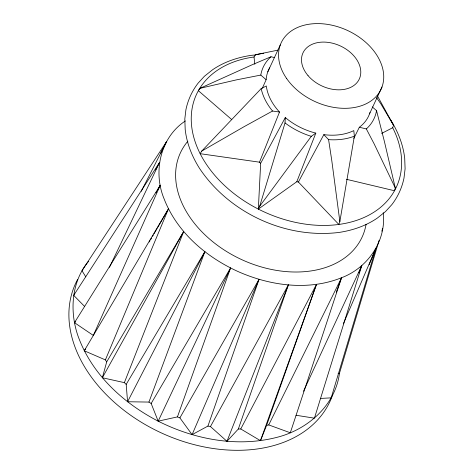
<?xml version="1.0" encoding="UTF-8"?>
<svg xmlns="http://www.w3.org/2000/svg" width="474" height="474" viewBox="0 0 474 474"><rect width="100%" height="100%" fill="white"/><g stroke="black" fill="none" stroke-linecap="round" stroke-linejoin="round"><path stroke-width="0.71" d="M258.342 209.099L260.659 163.281L285.301 117.546A55.079 39.087 24.9 0 0 315.82 133.117L296.801 181.72L258.342 209.099L259.669 206.285L285.028 122.938L285.301 117.546M185.352 120.965C160.259 137.419 152.853 171.884 164.081 198.802C177.033 232.367 206.35 257.264 238.541 271.768C270.541 285.828 308.42 291.012 341.553 277.728C367.587 267.982 386.606 240.869 383.229 212.708M377.458 95.961L393.527 125.249L392.715 127.743A110.164 78.169 24.9 0 1 338.839 224.445L298.407 182.028L323.831 134.646A55.079 39.087 24.9 0 0 353.794 130.605L354.374 136.162L339.858 221.577L338.839 224.445A110.164 78.169 24.9 0 1 200.158 153.695A110.164 78.169 24.9 0 1 254.034 56.993L255.379 54.771L277.942 50.137M379.07 240.401L339.485 373.198C335.337 405.43 307.691 429.491 277.331 437.241C237.373 447.652 194.571 439.499 158.18 421.167C122.802 402.9 91.328 373.684 77.825 335.456C69.506 311.045 71.39 281.586 88.561 261.375M124.366 382.637L102.36 377.742L106.703 361.858L183.699 231.502L124.366 382.637L126.191 384.378L127.577 401.751L148.937 402.076L151.153 403.481L158.18 421.167L177.442 416.895L179.895 417.872L192.083 434.658L207.932 426.079L210.462 426.564L226.969 441.312L238.333 429.011L288.364 284.898L210.462 426.564M372.256 106.899L376.534 110.608L384.414 141.542L395.304 188.012L394.504 190.749L346.47 179.308M381.807 231.217L382.648 228.391M343.312 323.825L375.906 248.394L331.202 397.852L320.412 398.438M303.484 391.281L361.816 265.464L314.422 418.175L296.007 415.254M268.728 424.917L341.553 277.728L290.301 432.78L268.728 424.917L266.566 425.486L260.469 440.672L240.756 428.964L238.333 429.011M207.932 426.079L259.059 279.31L179.895 417.872M177.442 416.895L230.583 267.976L151.153 403.481M266.566 425.486L316.496 284.359L240.756 428.964M260.469 440.672L316.496 284.359M148.937 402.076L204.881 251.67L126.191 384.378M336.273 292.126L341.553 277.728M358.907 272.965L361.816 265.464M226.969 441.312L288.364 284.898M259.503 162.179L279.512 112.036A55.079 39.087 24.9 0 1 266.317 85.978L261.174 88.608L201.711 151.099L200.158 153.695L259.503 162.179L260.659 163.281M105.394 359.902L168.483 208.844L84.248 350.766L105.394 359.902L106.703 361.858M369.151 264.717L375.906 248.394M192.083 434.658L259.059 279.31M262.365 88.188L266.139 79.709A55.079 39.087 24.9 0 1 269.629 67.823M160.277 185.245L93.319 335.426L74.471 322.67L160.277 185.245L157.427 190.317M267.804 71.811L280.282 44.929M369.519 113.873L381.997 86.985M109.453 267.324L159.625 162.309L73.695 295.361L84.384 306.216M158.18 421.167L230.583 267.976M353.835 138.408L359.333 127.251A55.079 39.087 24.9 0 0 369.981 112.498M160.621 153.41L166.581 141.602L81.978 270.707L85.782 276.852M141.246 191.306L166.581 141.602M127.577 401.751L204.881 251.67M155.561 169.899L159.625 162.309M102.36 377.742L183.699 231.502M155.999 192.859L156.71 191.585M149.304 241.947L150.033 240.685M150.768 239.423L151.496 238.155M152.598 236.259L153.327 234.997M154.062 233.735L156.989 228.675M157.356 228.047L168.483 208.844M274.493 57.597L270.992 56.761L252.642 64.541L199.939 88.336L198.375 90.688L231.638 119.501M259.669 206.285L311.294 136.334L315.82 133.117M84.248 350.766L85.521 349.03M74.471 322.67L75.686 321.852M201.711 151.099L243.98 126.742L272.532 111.035L279.512 112.036M381.623 133.419L392.715 127.743M338.075 373.636L339.485 373.198M199.939 88.336L236.319 79.893L260.789 75.076A61.093 43.347 24.9 0 1 270.992 56.761M255.379 54.771L263.597 53.218M255.8 54.943L251.623 55.298C237.764 57.289 224.178 61.816 212.571 69.767L204.383 76.29L198.067 83.199C192.041 91.002 187.911 100.067 185.915 109.713L184.807 119.027L185.198 129.509C186.75 143.527 192.183 156.817 199.702 168.661L200.052 169.165C229.789 213.022 284.993 238.541 337.666 232.598L338.282 232.544C352.141 230.554 365.727 226.027 377.334 218.076L385.522 211.546L391.838 204.638C397.864 196.84 401.993 187.769 403.99 178.123L405.098 168.809L404.707 158.334C403.155 144.315 397.722 131.025 390.203 119.175M296.801 181.72L298.407 182.028M359.333 127.251L366.331 128.922L374.14 143.853L395.304 188.012M260.789 75.076L266.139 79.709M323.831 134.646L328.589 139.634L331.782 160.556L339.858 221.577M376.546 97.644L380.906 103.925L393.527 125.249M254.034 56.993L254.799 64.257M376.534 110.608A61.093 43.347 24.9 0 1 366.331 128.922M354.374 136.162A61.093 43.347 24.9 0 1 328.589 139.634M311.294 136.334A61.093 43.347 24.9 0 1 285.028 122.938M272.532 111.035A61.093 43.347 24.9 0 1 261.174 88.608M332.061 396.483A140.209 99.487 24.9 0 1 161.504 432.993A140.209 99.487 24.9 0 1 77.635 279.423M366.088 224.279A100.15 71.064 24.9 0 1 241.142 259.367A100.15 71.064 24.9 0 1 187.846 141.234M286.699 78.613A55.079 39.087 24.9 0 0 377.731 94.64A55.079 39.087 24.9 0 0 328.992 24.618A55.079 39.087 24.9 0 0 286.699 78.613M308.023 75.597A31.047 22.029 24.9 0 0 358.777 80.059A31.047 22.029 24.9 0 0 326.622 42.222A31.047 22.029 24.9 0 0 308.023 75.597"/></g></svg>
